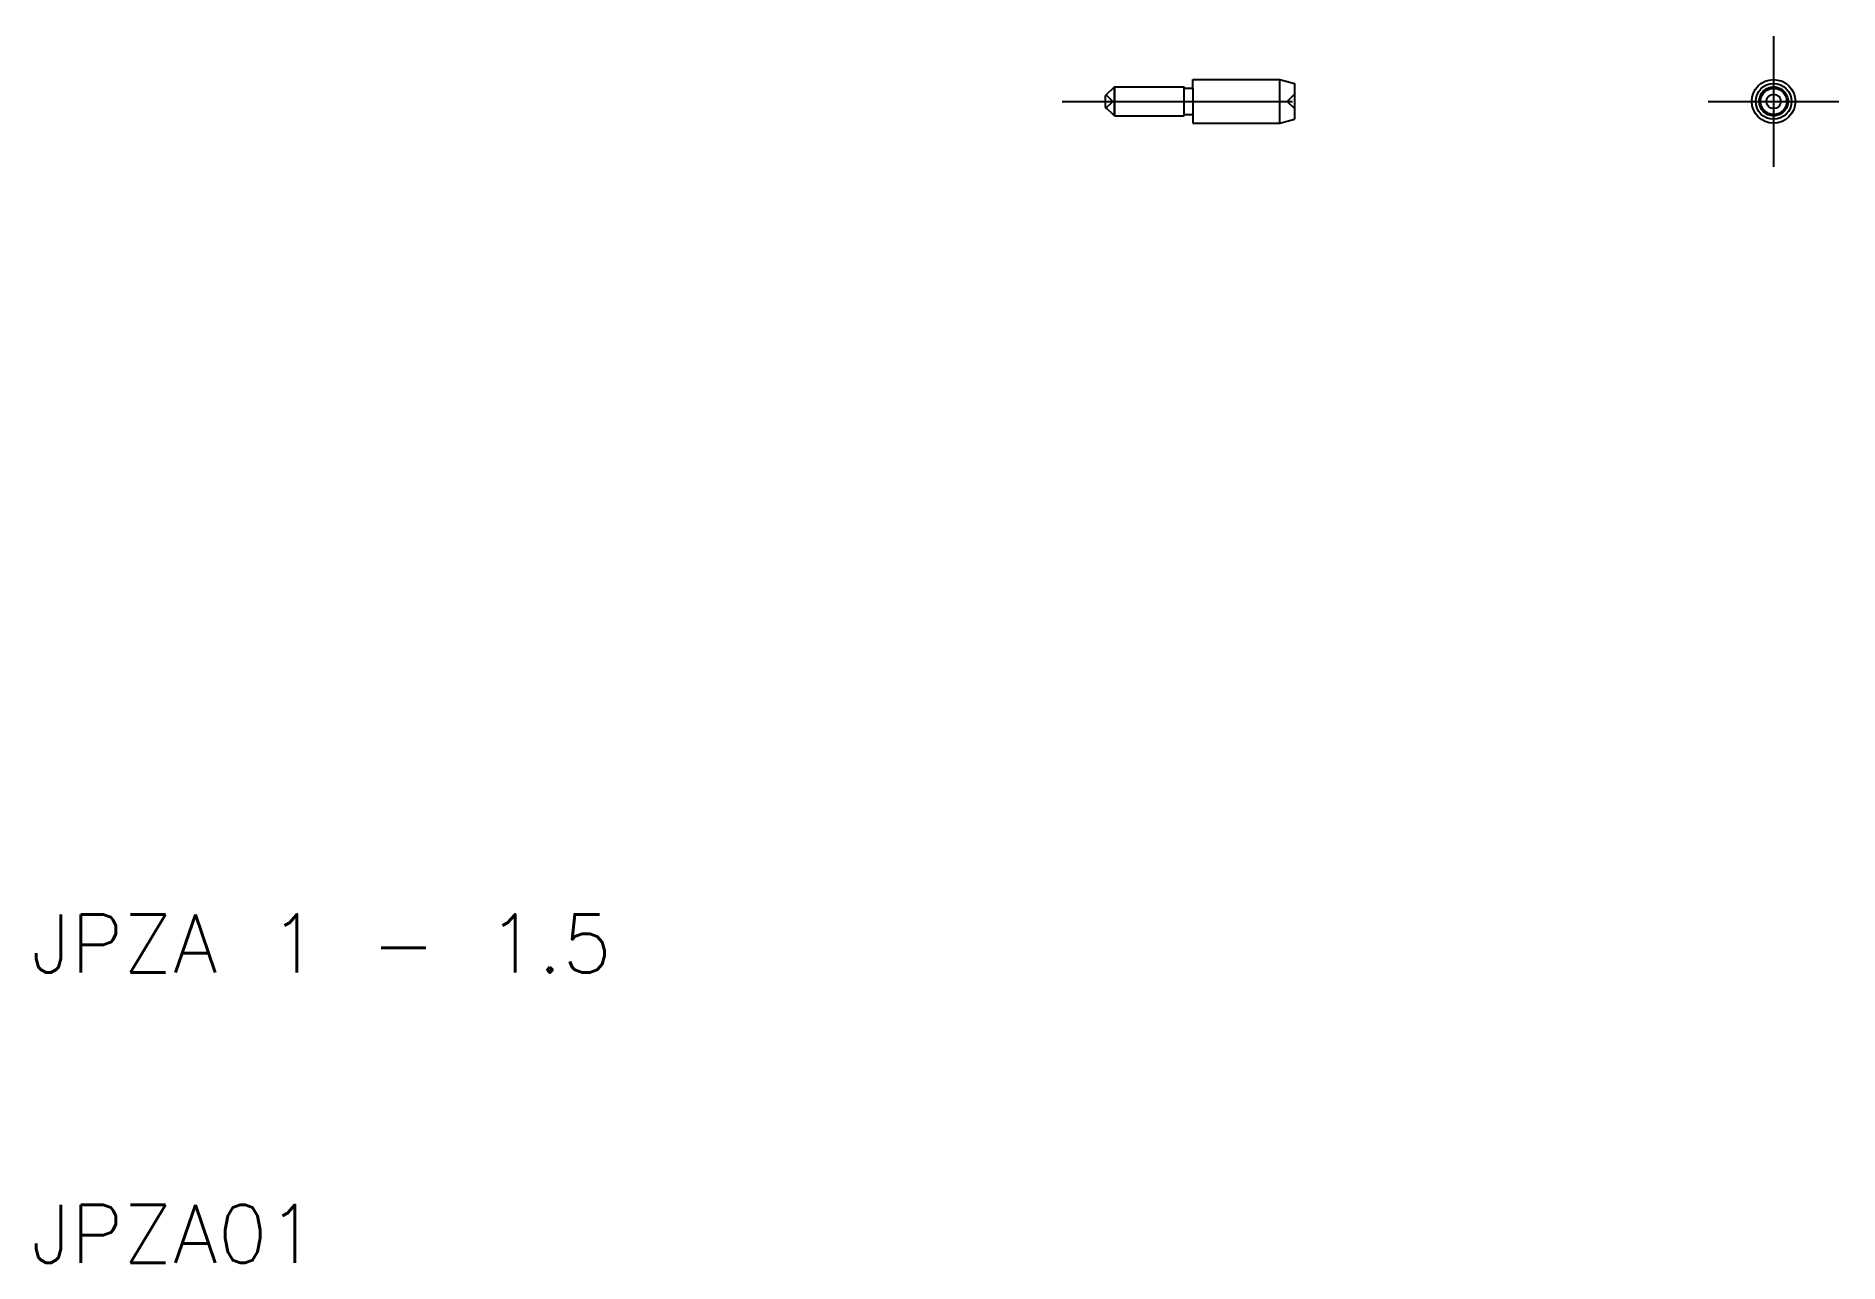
# Model space of a CAD drawing. Extents: x 10.2 to 72.2, y 10 to 52.2.
import ezdxf

# ---------------------------------------------------------------- set-up
doc = ezdxf.new("R2010")
doc.units = 0
doc.header["$LTSCALE"] = 0.25
doc.linetypes.add('CENTER', pattern=[50.8, 31.75, -6.35, 6.35, -6.35])
doc.linetypes.add('DASHED', pattern=[19.05, 12.7, -6.35])
doc.layers.get('0').update_dxf_attribs({"linetype": 'CONTINUOUS'})
doc.layers.add('CENTER', color=1, linetype='CENTER')
doc.styles.get("Standard").update_dxf_attribs({"font": 'txt.shx', "bigfont": 'extfont.shx'})

msp = doc.modelspace()

# ---------------------------------------------------------------- linework, layer by layer
for p, q in [((47.3, 50.5), (47, 50.2)), ((47.3, 50.5), (47.3, 49.5)), ((47.3, 49.5), (47.3, 50.5)), ((47.3, 50.5), (49.7, 50.5)), ((49.7, 50.5), (49.7, 50.45)), ((49.7, 49.55), (49.7, 50.45)), ((49.7, 50.45), (50, 50.45)), ((50, 50.75), (53, 50.75)), ((50, 50.45), (50, 50.75)), ((50, 50.45), (50, 49.55)), ((53, 49.25), (53, 50.75)), ((53, 50.75), (53.5, 50.616)), ((53.5, 50.616), (53.5, 49.384)), ((47, 49.8), (47, 50.2)), ((47.3, 49.5), (47, 49.8)), ((47.3, 49.5), (49.7, 49.5)), ((49.7, 49.5), (49.7, 49.55)), ((49.7, 49.55), (50, 49.55)), ((50, 49.55), (50, 49.25)), ((50, 49.25), (53, 49.25)), ((53, 49.25), (53.5, 49.384))]:
    msp.add_line(p, q)
at = {"color": 3, "linetype": 'DASHED'}
for p, q in [((47, 50.25), (47.25, 50)), ((47, 49.75), (47.25, 50)), ((53.5, 50.25), (53.25, 50)), ((53.5, 49.75), (53.25, 50))]:
    msp.add_line(p, q, dxfattribs=at)
for radius in [0.75, 0.616, 0.25]:
    msp.add_circle((70, 50), radius)
for radius in [0.5, 0.45]:
    msp.add_circle((70, 50), radius, dxfattribs=at)
at = {"layer": 'CENTER', "color": 1, "linetype": 'CENTER'}
for p, q in [((70, 52.25), (70, 47.75)), ((45.5, 50), (55, 50)), ((67.75, 50), (72.25, 50))]:
    msp.add_line(p, q, dxfattribs=at)

# ---------------------------------------------------------------- texts
for s, p in [('JPZA 1 - 1.5', (10, 20)), ('JPZA01', (10, 10))]:
    msp.add_text(s, height=2).set_placement(p)

doc.saveas('drawing.dxf')
